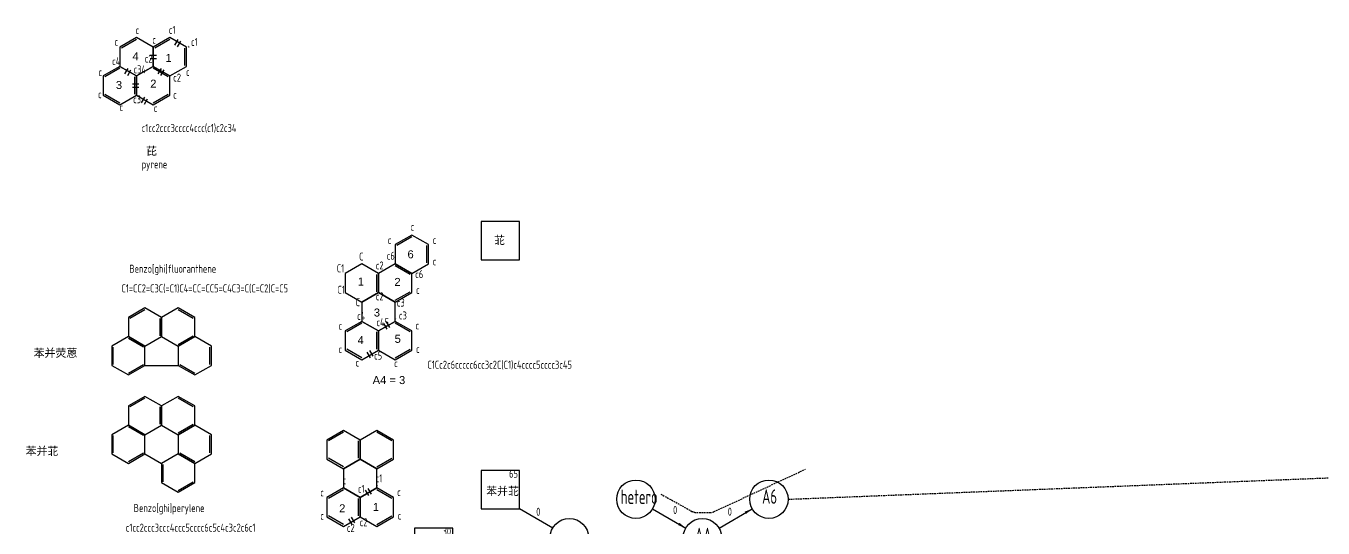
# Model space of a CAD drawing. Header units: millimetres. Extents: x 1948 to 8157, y -969 to 2597.
# Drawn here: x 3224.1 to 3629.5, y 1483.7 to 1640.8 of the extents above; entities that cross this region are included whole.
import ezdxf

# ---------------------------------------------------------------- set-up
doc = ezdxf.new("R2010")
doc.units = ezdxf.units.MM
doc.linetypes.add('ACAD_ISO07W100', pattern=[3, 0, -3])
doc.linetypes.add('DASHED2', pattern=[9.525, 6.35, -3.175])
for name, color, linetype in [('text', 7, 'ACAD_ISO07W100'), ('打断层', 30, 'Continuous'), ('解构', 10, 'DASHED2')]:
    doc.layers.add(name, color=color, linetype=linetype)
doc.styles.get("Standard").update_dxf_attribs({"font": 'arial.ttf'})
doc.styles.add('text', font='hzs.shx', dxfattribs={"width": 0.75, "bigfont": 'hztx.shx'})

msp = doc.modelspace()

# ---------------------------------------------------------------- linework, layer by layer
for p, q in [((3261.33, 1534.57), (3271.72, 1534.57)), ((3261.33, 1506.89), (3266.53, 1503.89)), ((3388.75, 1483.71), (3378.36, 1489.71)), ((3419.92, 1489.71), (3430.32, 1483.71)), ((3440.71, 1483.71), (3451.1, 1489.71))]:
    msp.add_line(p, q)
for points in [[(3253.5, 1634.09), (3253.5, 1628.09), (3258.7, 1625.09), (3263.9, 1628.09), (3263.9, 1634.09), (3258.7, 1637.09)], [(3263.9, 1634.09), (3263.9, 1628.09), (3269.09, 1625.09), (3274.29, 1628.09), (3274.29, 1634.09), (3269.09, 1637.09)], [(3248.31, 1625.09), (3248.31, 1619.09), (3253.5, 1616.09), (3258.7, 1619.09), (3258.7, 1625.09), (3253.5, 1628.09)], [(3258.7, 1625.09), (3258.7, 1619.09), (3263.9, 1616.09), (3269.09, 1619.09), (3269.09, 1625.09), (3263.9, 1628.09)], [(3366.39, 1579.54), (3366.39, 1567.54), (3378.39, 1567.54), (3378.39, 1579.54)], [(3339.51, 1572.34), (3339.51, 1566.34), (3344.7, 1563.34), (3349.9, 1566.34), (3349.9, 1572.34), (3344.7, 1575.34)], [(3323.92, 1563.34), (3323.92, 1557.34), (3329.11, 1554.34), (3334.31, 1557.34), (3334.31, 1563.34), (3329.11, 1566.34)], [(3334.31, 1563.34), (3334.31, 1557.34), (3339.51, 1554.34), (3344.7, 1557.34), (3344.7, 1563.34), (3339.51, 1566.34)], [(3329.11, 1554.34), (3329.11, 1548.34), (3334.31, 1545.34), (3339.51, 1548.34), (3339.51, 1554.34), (3334.31, 1557.34)], [(3256.13, 1549.57), (3256.13, 1543.57), (3261.33, 1540.57), (3266.53, 1543.57), (3266.53, 1549.57), (3261.33, 1552.57)], [(3266.53, 1549.57), (3266.53, 1543.57), (3271.72, 1540.57), (3276.92, 1543.57), (3276.92, 1549.57), (3271.72, 1552.57)], [(3323.92, 1545.34), (3323.92, 1539.34), (3329.11, 1536.34), (3334.31, 1539.34), (3334.31, 1545.34), (3329.11, 1548.34)], [(3334.31, 1545.34), (3334.31, 1539.34), (3339.51, 1536.34), (3344.7, 1539.34), (3344.7, 1545.34), (3339.51, 1548.34)], [(3250.94, 1540.57), (3250.94, 1534.57), (3256.13, 1531.57), (3261.33, 1534.57), (3261.33, 1540.57), (3256.13, 1543.57)], [(3271.72, 1540.57), (3271.72, 1534.57), (3276.92, 1531.57), (3282.11, 1534.57), (3282.11, 1540.57), (3276.92, 1543.57)], [(3256.13, 1521.89), (3256.13, 1515.89), (3261.33, 1512.89), (3266.53, 1515.89), (3266.53, 1521.89), (3261.33, 1524.89)], [(3266.53, 1521.89), (3266.53, 1515.89), (3271.72, 1512.89), (3276.92, 1515.89), (3276.92, 1521.89), (3271.72, 1524.89)], [(3250.94, 1512.89), (3250.94, 1506.89), (3256.13, 1503.89), (3261.33, 1506.89), (3261.33, 1512.89), (3256.13, 1515.89)], [(3271.72, 1512.89), (3271.72, 1506.89), (3276.92, 1503.89), (3282.11, 1506.89), (3282.11, 1512.89), (3276.92, 1515.89)], [(3318.17, 1511.23), (3318.17, 1505.23), (3323.37, 1502.23), (3328.57, 1505.23), (3328.57, 1511.23), (3323.37, 1514.23)], [(3328.57, 1511.23), (3328.57, 1505.23), (3333.76, 1502.23), (3338.96, 1505.23), (3338.96, 1511.23), (3333.76, 1514.23)], [(3266.53, 1503.89), (3266.53, 1497.89), (3271.72, 1494.89), (3276.92, 1497.89), (3276.92, 1503.89), (3271.72, 1506.89)], [(3323.37, 1502.23), (3323.37, 1496.23), (3328.57, 1493.23), (3333.76, 1496.23), (3333.76, 1502.23), (3328.57, 1505.23)], [(3366.36, 1501.71), (3366.36, 1489.71), (3378.36, 1489.71), (3378.36, 1501.71)], [(3318.17, 1493.23), (3318.17, 1487.23), (3323.37, 1484.23), (3328.57, 1487.23), (3328.57, 1493.23), (3323.37, 1496.23)], [(3328.57, 1493.23), (3328.57, 1487.23), (3333.76, 1484.23), (3338.96, 1487.23), (3338.96, 1493.23), (3333.76, 1496.23)], [(3345.57, 1483.71), (3345.57, 1471.71), (3357.57, 1471.71), (3357.57, 1483.71)]]:
    msp.add_lwpolyline(points, close=True)
for points in [[(3258.7, 1636.51), (3254, 1633.8)], [(3269.09, 1636.51), (3264.4, 1633.8)], [(3273.79, 1628.37), (3273.79, 1633.8)], [(3253.5, 1627.51), (3248.81, 1624.8)], [(3268.59, 1624.8), (3263.9, 1627.51)], [(3258.2, 1619.37), (3258.2, 1624.8)], [(3248.81, 1619.37), (3253.5, 1616.66)], [(3263.9, 1616.66), (3268.59, 1619.37)], [(3344.7, 1574.76), (3340.01, 1572.05)], [(3349.4, 1566.63), (3349.4, 1572.05)], [(3344.2, 1563.05), (3339.51, 1565.76)], [(3333.81, 1557.63), (3333.81, 1563.05)], [(3339.51, 1554.92), (3344.2, 1557.63)], [(3261.33, 1551.99), (3256.63, 1549.28)], [(3266.03, 1543.86), (3266.03, 1549.28)], [(3276.42, 1549.28), (3271.72, 1551.99)], [(3329.11, 1547.76), (3324.42, 1545.05)], [(3333.81, 1539.63), (3333.81, 1545.05)], [(3344.2, 1545.05), (3339.51, 1547.76)], [(3251.44, 1534.86), (3251.44, 1540.28)], [(3260.83, 1540.28), (3256.13, 1542.99)], [(3271.72, 1541.15), (3276.42, 1543.86)], [(3281.61, 1534.86), (3281.61, 1540.28)], [(3329.11, 1536.92), (3324.42, 1539.63)], [(3339.51, 1536.92), (3344.2, 1539.63)], [(3256.13, 1532.15), (3260.83, 1534.86)], [(3272.22, 1534.86), (3276.92, 1532.15)], [(3261.33, 1524.32), (3256.63, 1521.61)], [(3276.42, 1521.61), (3271.72, 1524.32)], [(3266.03, 1516.18), (3266.03, 1521.61)], [(3271.72, 1513.47), (3276.42, 1516.18)], [(3251.44, 1507.18), (3251.44, 1512.61)], [(3260.83, 1512.61), (3256.13, 1515.32)], [(3281.61, 1507.18), (3281.61, 1512.61)], [(3323.37, 1513.65), (3318.67, 1510.94)], [(3338.46, 1510.94), (3333.76, 1513.65)], [(3328.07, 1505.52), (3328.07, 1510.94)], [(3256.13, 1504.47), (3260.83, 1507.18)], [(3272.22, 1507.18), (3276.92, 1504.47)], [(3323.37, 1502.8), (3318.67, 1505.52)], [(3333.76, 1502.8), (3338.46, 1505.52)], [(3267.03, 1498.18), (3267.03, 1503.61)], [(3271.72, 1495.47), (3276.42, 1498.18)], [(3323.37, 1495.65), (3318.67, 1492.94)], [(3328.07, 1487.52), (3328.07, 1492.94)], [(3338.46, 1492.94), (3333.76, 1495.65)], [(3323.37, 1484.8), (3318.67, 1487.52)], [(3333.76, 1484.8), (3338.46, 1487.52)]]:
    msp.add_lwpolyline(points)
for centre in [(3414.73, 1492.71), (3456.3, 1492.71), (3393.94, 1480.71), (3435.51, 1480.71)]:
    msp.add_circle(centre, 6)
for points in [[(3448.73, 1488.82), (3449.14, 1488.1), (3451.1, 1489.71)], [(3428.36, 1485.32), (3427.94, 1484.6), (3430.32, 1483.71)]]:
    msp.add_solid(points)
at = {"layer": '打断层'}
for p, q in [((3270.66, 1634.74), (3271.66, 1636.47)), ((3271.52, 1634.24), (3272.52, 1635.97)), ((3262.9, 1631.61), (3264.9, 1631.61)), ((3262.9, 1630.61), (3264.9, 1630.61)), ((3255.07, 1625.74), (3256.07, 1627.47)), ((3255.93, 1625.24), (3256.93, 1626.97)), ((3265.46, 1625.74), (3266.46, 1627.47)), ((3266.33, 1625.24), (3267.33, 1626.97)), ((3257.45, 1622.61), (3259.45, 1622.61)), ((3257.45, 1621.61), (3259.45, 1621.61)), ((3260.26, 1616.74), (3261.26, 1618.47)), ((3261.13, 1616.24), (3262.13, 1617.97)), ((3335.87, 1547.69), (3336.87, 1545.95)), ((3336.74, 1548.19), (3337.74, 1546.45)), ((3330.68, 1538.69), (3331.68, 1536.95)), ((3331.54, 1539.19), (3332.54, 1537.45)), ((3330.99, 1496.07), (3331.99, 1494.34)), ((3330.13, 1495.57), (3331.13, 1493.84)), ((3324.93, 1486.57), (3325.93, 1484.84)), ((3325.8, 1487.07), (3326.8, 1485.34))]:
    msp.add_line(p, q, dxfattribs=at)
at = {"layer": '解构', "ltscale": 0.08}
for p, q in [((3462.3, 1492.71), (3792.46, 1505.79)), ((3448.13, 1492.99), (3467.77, 1502.11)), ((3422.51, 1494.33), (3432.26, 1488.92)), ((3439.15, 1488.82), (3448.13, 1492.99)), ((3433.72, 1488.54), (3437.89, 1488.54))]:
    msp.add_line(p, q, dxfattribs=at)
for centre, start, end in [((3433.72, 1491.54), 240.9697, 270), ((3437.89, 1491.54), 270, 294.9151)]:
    msp.add_arc(centre, 3, start, end, dxfattribs=at)

# ---------------------------------------------------------------- texts
at = {"layer": 'text', "style": 'text', "width": 0.75}
for s, height, p in [('c', 2.5, (3258.39, 1638.19)), ('c1', 2.5, (3268.78, 1638.25)), ('c', 2.5, (3251.77, 1634.54)), ('c', 2.5, (3263.61, 1635.17)), ('c1', 2.5, (3275.71, 1634.49)), ('c4', 2.5, (3251.07, 1628.48)), ('c2', 2.5, (3261.26, 1629.28)), ('c', 2.5, (3246.78, 1625.06)), ('c34', 2.5, (3257.76, 1625.92)), ('c2', 2.5, (3270.15, 1623.34)), ('c', 2.5, (3274.14, 1625.12)), ('c', 2.5, (3246.66, 1618.12)), ('c3', 2.5, (3257.63, 1616.56)), ('c', 2.5, (3270.15, 1617.99)), ('c', 2.5, (3253.37, 1614.1)), ('c', 2.5, (3264.06, 1613.79)), ('c1cc2ccc3cccc4ccc(c1)c2c34', 2.5, (3260.28, 1607.57)), ('pyrene', 2.5, (3260.28, 1596.22)), ('c', 2.5, (3344.34, 1576.68)), ('c', 2.5, (3337.19, 1572.51)), ('c', 2.5, (3351.23, 1572.57)), ('C', 2.5, (3328.26, 1567.37)), ('c6', 2.5, (3336.87, 1567.6)), ('Benzo[ghi]fluoranthene', 2.5, (3256.46, 1563.56)), ('C1', 2.5, (3321.27, 1563.68)), ('c2', 2.5, (3333.46, 1564.59)), ('c', 2.5, (3351.23, 1565.85)), ('c6', 2.5, (3345.77, 1561.85)), ('C1=CC2=C3C(=C1)C4=CC=CC5=C4C3=C(C=C2)C=C5', 2.5, (3253.96, 1557.41)), ('C1', 2.5, (3321.5, 1556.98)), ('c2', 2.5, (3333.47, 1554.91)), ('c', 2.5, (3346.03, 1556.93)), ('C', 2.5, (3327.16, 1553.07)), ('c3', 2.5, (3340.03, 1552.96)), ('c4', 2.5, (3327.63, 1548.78)), ('c45', 2.5, (3333.64, 1546.83)), ('c3', 2.5, (3340.68, 1548.94)), ('c', 2.5, (3321.85, 1545.7)), ('c', 2.5, (3345.87, 1545.82)), ('c', 2.5, (3321.85, 1538.4)), ('c5', 2.5, (3332.92, 1536.38)), ('c', 2.5, (3346.03, 1538.47)), ('C1Cc2c6ccccc6cc3c2C(C1)c4cccc5cccc3c45', 2.5, (3349.57, 1533.53)), ('c', 2.5, (3327.12, 1534.2)), ('c', 2.5, (3339.2, 1534.02)), ('c1', 2.5, (3333.41, 1498.01)), ('65', 2.5, (3375.11, 1499.44)), ('c', 2.5, (3323.06, 1497.39)), ('c1', 2.5, (3327.89, 1494.71)), ('hetero', 4.5, (3409.99, 1491.22)), ('A6', 4.5, (3454.17, 1491.3)), ('c', 2.5, (3316.11, 1493.58)), ('c', 2.5, (3340.13, 1493.71)), ('Benzo[ghi]perylene', 2.5, (3257.82, 1488.72)), ('c', 2.5, (3316.11, 1486.29)), ('c', 2.5, (3340.29, 1486.36)), ('0', 2.5, (3383.58, 1487.54)), ('0', 2.5, (3426.35, 1488.11)), ('0', 2.5, (3443.44, 1487.55)), ('c1cc2ccc3ccc4ccc5cccc6c5c4c3c2c6c1', 2.5, (3255.32, 1482.57)), ('c2', 2.5, (3324.42, 1482.48)), ('c2', 2.5, (3328.42, 1484.26)), ('30', 2.5, (3354.33, 1481.44)), ('AA', 4.5, (3433.21, 1479.3))]:
    msp.add_text(s, height=height, dxfattribs=at).set_placement(p)
at = {"layer": 'text'}
for s, height, p in [('*', 1.2, (3274.66, 1633.38)), ('4', 2.5, (3257.43, 1630.03)), ('1', 2.5, (3267.73, 1629.49)), ('3', 2.5, (3252.24, 1621.03)), ('2', 2.5, (3262.98, 1621.45)), ('芘', 2.5, (3261.7, 1600.38)), ('苝', 2.5, (3370.43, 1572.49)), ('6', 2.5, (3343.36, 1568.07)), ('1', 2.5, (3327.83, 1559.55)), ('2', 2.5, (3339.27, 1559.43)), ('3', 2.5, (3332.84, 1549.86)), ('*', 1.2, (3339.29, 1548.21)), ('4', 2.5, (3327.77, 1541.26)), ('5', 2.5, (3339.34, 1541.63)), ('苯并荧蒽', 2.5, (3226.54, 1537.2)), ('A4 = 3', 2.5, (3332.47, 1528.73)), ('苯并苝', 2.5, (3224.03, 1506.52)), ('*', 1.2, (3333.55, 1496.1)), ('苯并苝', 2.5, (3367.96, 1494)), ('2', 2.5, (3322.01, 1488.63)), ('1', 2.5, (3332.52, 1489.02))]:
    msp.add_text(s, height=height, dxfattribs=at).set_placement(p)

doc.saveas('drawing.dxf')
